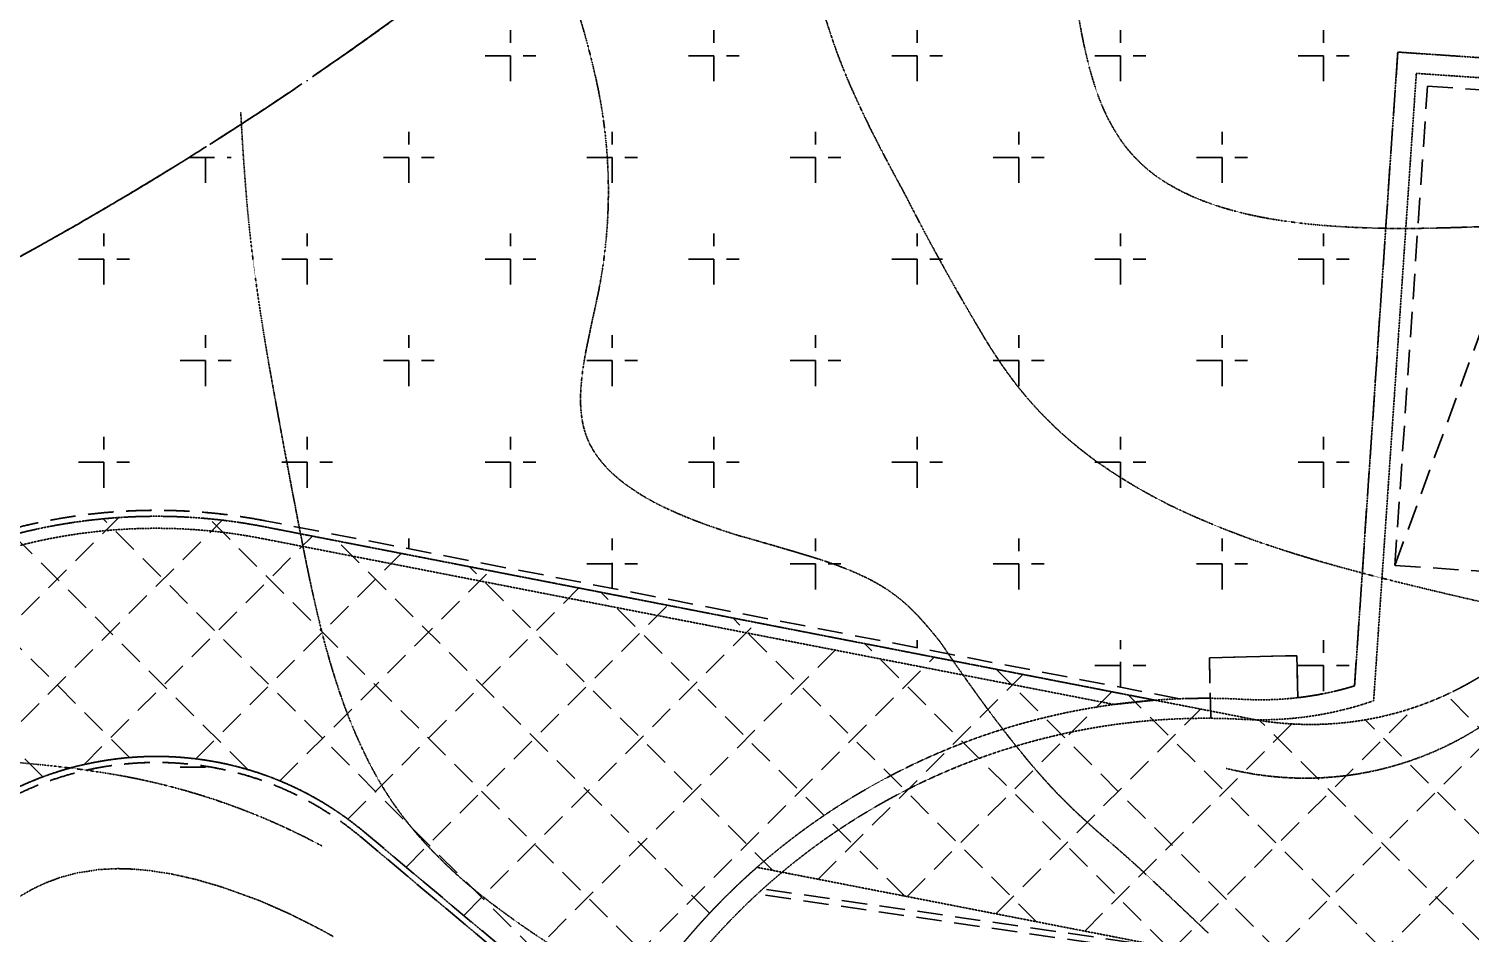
# Model space of a CAD drawing. Header units: millimetres. Extents: x 832728086 to 834530684, y 817551485 to 818349469.
# Drawn here: x 834236357 to 834272377, y 817944435 to 817967031 of the extents above; entities that cross this region are included whole.
import ezdxf

# ---------------------------------------------------------------- set-up
doc = ezdxf.new("R2010")
doc.units = ezdxf.units.MM
doc.header["$LTSCALE"] = 100
doc.linetypes.add('Hidden', pattern=[9.525, 6.35, -3.175])
doc.layers.add('+C-160', color=160, linetype='Hidden')
doc.layers.add('DLN030_1', color=1, linetype='Continuous')
doc.styles.add('Swis721tBT', font='swissl.ttf')
doc.dimstyles.new('INTDIM', dxfattribs={"dimtxt": 200, "dimasz": 125, "dimexe": 100, "dimexo": 150, "dimgap": 80, "dimtad": 1, "dimdec": 0, "dimzin": 9, "dimdsep": 46, "dimtxsty": 'Swis721tBT', "dimblk": 'OPEN30', "dimcen": -125, "dimclrd": 256, "dimclre": 256, "dimclrt": 2, "dimaunit": 1, "dimadec": 1, "dimazin": 0, "dimtfac": 0.444444, "dimtdec": 0, "dimtix": 1, "dimtmove": 2, "dimatfit": 3, "dimldrblk": 'OPEN30', "dimfxl": 0, "dimtolj": 1, "dimlwd": -1, "dimlwe": -1, "dimarcsym": 0})

# ---------------------------------------------------------------- blocks, each defined once
blk = doc.blocks.new('_Open30')
at = {"color": 0, "linetype": 'ByBlock', "lineweight": -2}
for p, q in [((-1, 0.27), (0, 0)), ((0, 0), (-1, -0.27)), ((0, 0), (-1, 0))]:
    blk.add_line(p, q, dxfattribs=at)
blk = doc.blocks.new('*D28')
at = {"layer": 'Defpoints', "color": 0}
for p in [(834269377, 817985820), (834268235, 817984815), (834325665, 817921862)]:
    blk.add_point(p, dxfattribs=at)
at = {"layer": 'DLN030_1', "linetype": 'Continuous'}
for p, q in [((834269264, 817985721), (834268160, 817984749)), ((834324391, 817921007), (834268367, 817984665)), ((834325552, 817921763), (834324448, 817920791))]:
    blk.add_line(p, q, dxfattribs=at)
at = {"layer": 'DLN030_1', "xscale": 200, "yscale": 200, "zscale": 200}
for p, rotation in [((834268235, 817984815), 131.3501965874743), ((834324523, 817920857), 311.3501965874743)]:
    blk.add_blockref('_Open30', p, dxfattribs=dict(at, rotation=rotation))
at = {"layer": 'DLN030_1', "color": 2, "insert": (834295471, 817953436), "char_height": 400, "attachment_point": 5, "rotation": 311.3502, "style": 'Swis721tBT'}
blk.add_mtext('\\A1;85200', dxfattribs=at)
blk = doc.blocks.new('A$C062A3D83')
at = {"layer": '+C-160'}
for p, q in [((-74938, -39535), (-74938, -38265)), ((-69858, -39535), (-69858, -38265)), ((-64778, -39535), (-64778, -38265)), ((-59698, -39535), (-59698, -38265)), ((-54618, -39535), (-54618, -38265)), ((-75573, -38900), (-74303, -38900)), ((-70493, -38900), (-69223, -38900)), ((-65413, -38900), (-64143, -38900)), ((-60333, -38900), (-59063, -38900)), ((-55253, -38900), (-53983, -38900)), ((-52767, -38810), (-53845, -54646)), ((-50245, -38981), (-52767, -38810)), ((-80018, -39535), (-80018, -39514)), ((-52838, -51634), (-52023, -39662)), ((-52838, -51634), (-48531, -39900)), ((-52023, -39662), (-48531, -39900)), ((-77478, -42075), (-77478, -40805)), ((-72398, -42075), (-72398, -40805)), ((-67318, -42075), (-67318, -40805)), ((-62238, -42075), (-62238, -40805)), ((-57158, -42075), (-57158, -40805)), ((-82558, -42075), (-82558, -41183)), ((-82968, -41440), (-81923, -41440)), ((-78113, -41440), (-76843, -41440)), ((-73033, -41440), (-71763, -41440)), ((-67953, -41440), (-66683, -41440)), ((-62873, -41440), (-61603, -41440)), ((-57793, -41440), (-56523, -41440)), ((-85098, -44615), (-85098, -43345)), ((-80018, -44615), (-80018, -43345)), ((-74938, -44615), (-74938, -43345)), ((-69858, -44615), (-69858, -43345)), ((-64778, -44615), (-64778, -43345)), ((-59698, -44615), (-59698, -43345)), ((-54618, -44615), (-54618, -43345)), ((-85733, -43980), (-84463, -43980)), ((-80653, -43980), (-79383, -43980)), ((-75573, -43980), (-74303, -43980)), ((-70493, -43980), (-69223, -43980)), ((-65413, -43980), (-64143, -43980)), ((-60333, -43980), (-59063, -43980)), ((-55253, -43980), (-53983, -43980)), ((-82558, -47155), (-82558, -45885)), ((-77478, -47155), (-77478, -45885)), ((-72398, -47155), (-72398, -45885)), ((-67318, -47155), (-67318, -45885)), ((-62238, -47155), (-62238, -45885)), ((-57158, -47155), (-57158, -45885)), ((-56333, -61820), (-40682, -46169)), ((-83193, -46520), (-81923, -46520)), ((-78113, -46520), (-76843, -46520)), ((-73033, -46520), (-71763, -46520)), ((-67953, -46520), (-66683, -46520)), ((-62873, -46520), (-61603, -46520)), ((-57793, -46520), (-56523, -46520)), ((-85098, -49695), (-85098, -48425)), ((-80018, -49695), (-80018, -48425)), ((-74938, -49695), (-74938, -48425)), ((-69858, -49695), (-69858, -48425)), ((-64778, -49695), (-64778, -48425)), ((-59698, -49695), (-59698, -48425)), ((-54618, -49695), (-54618, -48425)), ((-85733, -49060), (-84463, -49060)), ((-80653, -49060), (-79383, -49060)), ((-75573, -49060), (-74303, -49060)), ((-70493, -49060), (-69223, -49060)), ((-65413, -49060), (-64143, -49060)), ((-60333, -49060), (-59063, -49060)), ((-55253, -49060), (-53983, -49060)), ((-54678, -62816), (-40928, -49067)), ((-106029, -74393), (-82142, -50506)), ((-105340, -71052), (-84728, -50440)), ((-72230, -63362), (-85121, -50472)), ((-71172, -61768), (-82469, -50471)), ((-58832, -55003), (-81098, -50669)), ((-58224, -54969), (-81069, -50521)), ((-58224, -54969), (-81069, -50521)), ((-81505, -56738), (-87373, -50871)), ((-85597, -56612), (-79889, -50904)), ((-69963, -60326), (-79263, -51026)), ((-77478, -51220), (-77478, -50965)), ((-72398, -52209), (-72398, -50965)), ((-67318, -52235), (-67318, -50965)), ((-62238, -52235), (-62238, -50965)), ((-57158, -52235), (-57158, -50965)), ((-82803, -56469), (-77669, -51336)), ((-84459, -56436), (-89347, -51549)), ((-80703, -57021), (-75450, -51768)), ((-68380, -59257), (-75970, -51667)), ((-73033, -51600), (-71763, -51600)), ((-67953, -51600), (-66683, -51600)), ((-62873, -51600), (-61603, -51600)), ((-57793, -51600), (-56523, -51600)), ((-49346, -51872), (-52838, -51634)), ((-79005, -57975), (-73230, -52200)), ((-86626, -56921), (-91098, -52449)), ((-65087, -59898), (-72678, -52308)), ((-77550, -59172), (-71010, -52632)), ((-76109, -60382), (-68791, -53064)), ((-61795, -60539), (-69385, -52949)), ((-74667, -61592), (-66571, -53497)), ((-58502, -61180), (-66092, -53590)), ((-64778, -53693), (-64778, -53505)), ((-59698, -54682), (-59698, -53505)), ((-54618, -54775), (-54618, -53505)), ((-73225, -62802), (-64352, -53929)), ((-55287, -53892), (-57475, -53945)), ((-57475, -53945), (-55287, -53892)), ((-57475, -53945), (-57451, -54956)), ((-57438, -55456), (-57475, -53945)), ((-55262, -54940), (-55287, -53892)), ((-55287, -53892), (-55262, -54940)), ((-67249, -59477), (-62132, -54361)), ((-31453, -85578), (-62800, -54231)), ((-60333, -54140), (-59063, -54140)), ((-55253, -54140), (-53983, -54140)), ((-65029, -59909), (-59913, -54793)), ((-26176, -88203), (-59507, -54872)), ((-46280, -60144), (-51557, -54867)), ((-62810, -60341), (-57693, -55225)), ((-58371, -61206), (-52347, -55182)), ((-60590, -60774), (-55413, -55596)), ((-45986, -65742), (-56218, -55509)), ((-46611, -62465), (-53581, -55494)), ((-83193, -56680), (-82409, -56680)), ((-78586, -58304), (-72337, -63547)), ((-72412, -63680), (-78682, -58419)), ((-58487, -61192), (-68631, -59718)), ((-58509, -61341), (-68773, -59848))]:
    blk.add_line(p, q, dxfattribs=at)
at = {"layer": '+C-160', "ltscale": 0.01}
for p, q in [((-52767, -38810), (-53845, -54646)), ((-47310, -39181), (-52767, -38810)), ((-52302, -39342), (-53369, -55017)), ((-46893, -39710), (-52302, -39342)), ((-81098, -50669), (-58832, -55003)), ((-56317, -55493), (-81098, -50669)), ((-59851, -55110), (-81155, -50963)), ((-58832, -55003), (-59851, -55110)), ((-78586, -58304), (-72337, -63547)), ((-72412, -63680), (-78682, -58419)), ((-68778, -59180), (-58105, -61257))]:
    blk.add_line(p, q, dxfattribs=at)
at = {"layer": '+C-160', "ltscale": 5e-05}
for p, q in [((-85773, -59320), (-86209, -59438)), ((-85214, -59234), (-85773, -59320)), ((-84756, -59212), (-85214, -59234)), ((-84367, -59223), (-84756, -59212)), ((-83979, -59258), (-84367, -59223)), ((-83418, -59344), (-83979, -59258)), ((-82808, -59481), (-83418, -59344)), ((-86916, -59742), (-87214, -59911)), ((-86735, -59651), (-86916, -59742)), ((-86550, -59567), (-86735, -59651)), ((-86209, -59438), (-86550, -59567)), ((-82154, -59671), (-82808, -59481)), ((-81246, -59998), (-82154, -59671)), ((-80479, -60332), (-81246, -59998)), ((-79664, -60743), (-80479, -60332)), ((-79373, -60905), (-79664, -60743))]:
    blk.add_line(p, q, dxfattribs=at)
at = {"layer": '+C-160', "ltscale": 3}
for centre, radius, start, end in [((-129025, 32290), 86934, 259.21775, 310.6962), ((-74852, -2178), 110472, 212.03385, 267.99283)]:
    blk.add_arc(centre, radius, start, end, dxfattribs=at)
at = {"layer": '+C-160', "ltscale": 5e-05}
for centre, radius, start, end in [((-52645, -33615), 15062, 190.3373, 204.3398), ((-45235, -35340), 15720, 189.0514, 193.5777), ((-93587, -44130), 21298, 12.9873, 16.8525), ((-52222, -36990), 8541, 193.8226, 199.0842), ((-85366, -42286), 12873, 347.3875, 13.2106), ((-45133, -30352), 23251, 204.0353, 206.317), ((-55574, -38212), 4974, 198.4088, 215.2953), ((-20248, -37238), 61508, 182.86221, 184.57097), ((-26175, -20822), 44470, 206.4949, 208.9046), ((-56572, -38826), 3805, 216.4318, 240.6364), ((-42686, -39159), 38989, 184.3853, 187.8266), ((-55625, -37275), 5622, 239.9754, 249.6562), ((-14184, -16505), 57089, 206.88, 211.141), ((-54846, -35243), 7798, 249.4811, 255.3796), ((-54083, -32296), 10842, 255.4072, 262.1296), ((-53273, -26827), 16370, 261.9425, 266.6127), ((-52600, -15169), 28048, 266.6471, 271.288), ((-53259, 22970), 66192, 271.11644, 272.63396), ((-18737, -35758), 63178, 187.92444, 190.04545), ((-23485, -56126), 50536, 167.3943, 168.7182), ((-52322, -39478), 12567, 211.4168, 217.6794), ((-64208, -47991), 9009, 168.7883, 173.5532), ((178783, -352), 263846, 190.13446, 191.17405), ((-68013, -47539), 5177, 173.7962, 177.7529), ((-54612, -41093), 9767, 218.3899, 236.7217), ((-69926, -47488), 3263, 177.3279, 189.2013), ((-71071, -47670), 2104, 189.3031, 215.4739), ((-70272, -47077), 3099, 215.8194, 231.3971), ((-52337, -37752), 13810, 236.437, 245.9078), ((-68718, -45089), 5623, 231.6612, 245.0166), ((-66697, -41049), 10138, 244.3097, 248.8436), ((-49228, -30927), 21309, 245.7663, 252.1579), ((-64185, -34426), 17222, 249.0019, 253.069), ((-90911, -128778), 80846, 73.0543, 74.42264), ((-42401, -43982), 38399, 191.2638, 193.6784), ((-70768, -62517), 11591, 69.2589, 72.8363), ((-45487, -19780), 33067, 251.9068, 254.4548), ((-69090, -58089), 6856, 63.4167, 69.2688), ((-39171, 2999), 56705, 254.475, 256.4954), ((-67911, -55830), 4309, 43.2531, 63.9848), ((-27524, 49674), 104810, 256.26254, 257.36912), ((-74130, -61442), 12685, 38.3693, 42.4692), ((-58753, -47969), 21569, 193.6612, 197.9002), ((-24491, -26795), 47880, 213.9992, 216.4016), ((-66590, -50548), 13318, 197.7038, 206.0633), ((-40639, -38714), 27809, 216.3811, 219.5379), ((-93395, -125028), 68741, 84.34392, 86.68489), ((-70374, -52425), 9095, 205.918, 222.6214), ((-49992, -46508), 15635, 219.3312, 225.3667), ((-89594, -85484), 29016, 81.6601, 84.1182), ((-87714, -73647), 17031, 61.7205, 82.1416), ((-48315, -44584), 18182, 225.8653, 229.6055), ((-67631, -49824), 12874, 222.8678, 233.1633), ((-81197, -83222), 32554, 47.1191, 49.5996), ((-186528, -195995), 186866, 46.33196, 46.98274), ((-60905, -40883), 24063, 233.1096, 238.8298)]:
    blk.add_arc(centre, radius, start, end, dxfattribs=at)
at = {"layer": '+C-160', "ltscale": 0.01}
for centre, radius, start, end in [((-54945, -47507), 8103, 260.2483, 354.7022), ((-83792, -64509), 14100, 78.9839, 134.3651), ((-83792, -64509), 14100, 78.9839, 134.3651), ((-83792, -64509), 13800, 78.9839, 134.3651), ((-56192, -46894), 8100, 266.8613, 286.843), ((-57566, -71951), 16995, 86.8613, 162.0895), ((-56192, -46894), 8600, 266.8613, 289.1622), ((-57566, -71951), 16495, 86.8613, 162.0895), ((-83792, -64509), 8100, 50, 139.6936), ((-57566, -71951), 16995, 131.2808, 150.3623)]:
    blk.add_arc(centre, radius, start, end, dxfattribs=at)
at = {"layer": '+C-160', "ltscale": 0.03}
for centre, start, end in [((-55073, -48852), 255.8556, 354.1174), ((-83792, -64509), 50, 139.6936)]:
    blk.add_arc(centre, 8100, start, end, dxfattribs=at)
at = {"layer": '+C-160'}
for radius, start, end in [(14250, 78.9839, 134.3651), (14100, 78.9839, 134.3651), (8100, 50, 139.6936), (7950, 50, 139.6936)]:
    blk.add_arc((-83792, -64509), radius, start, end, dxfattribs=at)
for centre, major_axis, start_param, end_param in [((-129025, 32290), (-29025, 81945), 2.612995, 3.454055), ((-83792, -64509), (-3334, 13854), -0.428457, 0.538127), ((-56192, -46894), (-2132, 7814), 3.11643, 3.169219), ((-57566, -71951), (-259, 16993), -0.021992, 0.023518), ((-56192, -46894), (-1254, 8002), 3.101145, 3.227296), ((-83792, -64509), (5871, 5360), 0.132701, 1.69815)]:
    blk.add_ellipse(centre, major_axis=major_axis, ratio=1, start_param=start_param, end_param=end_param, dxfattribs=at)
at = {"layer": '+C-160', "ltscale": 4}
blk.add_rational_spline([(-215332, 21867), (-209081, -29894), (-160475, -48755), (-111869, -67617), (-72340, -33621)], [1, 0.857594331287, 1, 0.857594331287, 1], degree=2, knots=[45.922161, 45.922161, 45.922161, 47.002605, 47.002605, 48.08305, 48.08305, 48.08305], dxfattribs=at)

msp = doc.modelspace()

# ---------------------------------------------------------------- block references
at = {"layer": '+C-160', "ltscale": 5}
msp.add_blockref('A$C062A3D83', (834323333.3128, 818005260.0327), dxfattribs=at)

# ---------------------------------------------------------------- dimensions: what is measured, and where the dimension line sits
at = {"layer": 'DLN030_1'}
dim = msp.add_linear_dim(base=(834268234.7779, 817984815.415), p1=(834325664.7353, 817921861.8346), p2=(834269376.5388, 817985820.2502), angle=131.35019659, dimstyle='INTDIM', override={"dimtxt": 400, "dimasz": 200, "dimarcsym": 2}, dxfattribs=at)
dim.commit()
dim.dimension.update_dxf_attribs({"geometry": '*D28', "text_midpoint": (834295470.9447, 817953435.6146), "dimtype": 160})

doc.saveas('drawing.dxf')
